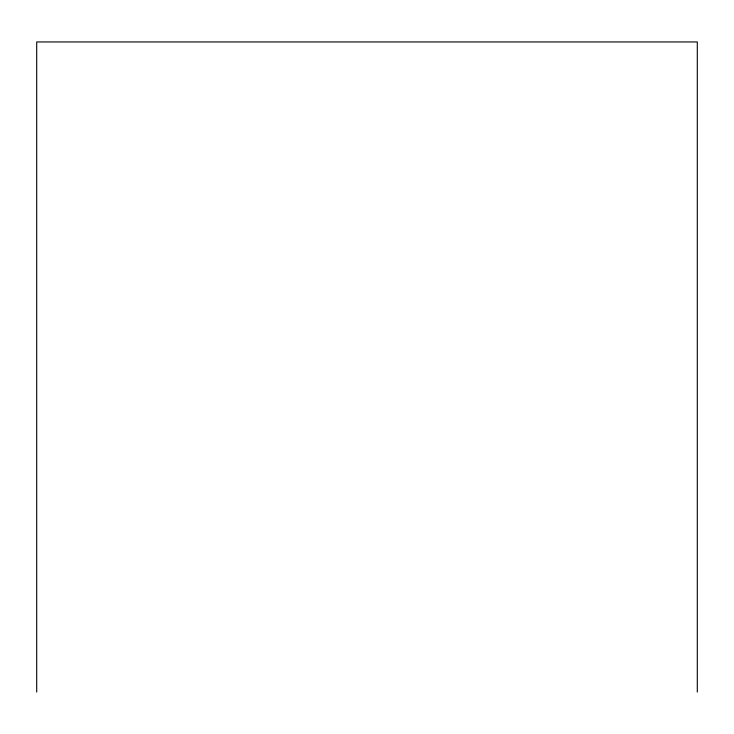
<?xml version="1.0" encoding="UTF-8"?>
<svg xmlns="http://www.w3.org/2000/svg" width="734" height="734" viewBox="0 0 734 734"><rect width="100%" height="100%" fill="white"/><g stroke="black" fill="none" stroke-linecap="round" stroke-linejoin="round"><path stroke-width="1.1" d="M697.3 692.052L697.3 41.948L36.7 41.948L36.7 692.052"/></g></svg>
